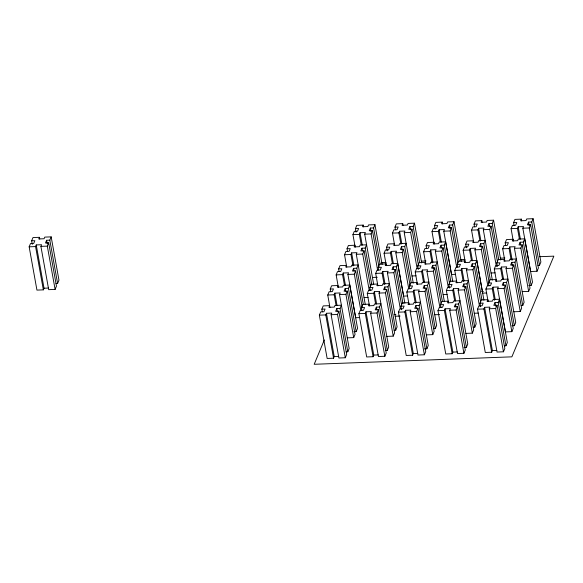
<?xml version="1.0" encoding="UTF-8"?>
<svg xmlns="http://www.w3.org/2000/svg" width="583" height="583" viewBox="0 0 583 583"><rect width="100%" height="100%" fill="white"/><g stroke="black" fill="none" stroke-linecap="round" stroke-linejoin="round"><path stroke-width="0.87" d="M31.642 240.823L33.005 237.558L39.418 237.317L38.74 238.95L44.082 238.746L44.76 237.113L51.173 236.873L49.81 240.138L46.604 240.262L45.474 242.98L48.68 242.863L56.464 286.151L55.108 289.416L48.695 289.664L40.905 246.369L41.582 244.736L36.241 244.94L44.031 288.228L43.353 289.86L36.94 290.101L29.15 246.813L30.513 243.548L33.719 243.424L34.849 240.706L31.642 240.823L32.284 244.357M43.353 289.86L35.563 246.573L36.241 244.94M55.108 289.416L47.318 246.128L48.68 242.863M55.997 283.491L57.6 283.433L58.963 280.168L51.173 236.873M321.845 309.165L323.208 305.9L329.621 305.66L328.943 307.292L334.285 307.095L334.963 305.463L341.376 305.215L340.013 308.48L336.806 308.604L335.677 311.322L338.876 311.205L346.666 354.493L345.311 357.758L338.898 358.006L331.108 314.711L331.785 313.078L326.444 313.282L334.234 356.57L333.556 358.202L327.143 358.443L319.353 315.155L320.716 311.89L323.922 311.767L325.052 309.048L321.845 309.165L322.326 311.818M329.942 307.43L327.748 295.02L329.111 291.755L332.317 291.631L333.447 288.913L330.24 289.03L330.721 291.682M330.24 289.03L331.603 285.765L338.016 285.524L337.338 287.157L342.68 286.953L343.358 285.32L349.771 285.08L357.561 328.375L356.198 331.64L353.794 331.727M338.337 287.288L336.143 274.877L337.506 271.612L340.712 271.496L341.842 268.77L338.636 268.894L339.117 271.547M338.636 268.894L339.998 265.629L346.411 265.389L345.734 267.021L351.075 266.817L351.753 265.185L358.166 264.944L356.803 268.209L363.318 304.435M346.732 267.152L344.538 254.742L345.901 251.477L349.108 251.36L350.237 248.635L347.031 248.759L347.512 251.411M347.031 248.759L348.394 245.494L354.807 245.254L355.127 247.017M355.156 246.973L352.934 234.606L354.296 231.342L357.496 231.218L358.632 228.5L355.426 228.623L356.06 232.158M355.426 228.623L356.789 225.359L363.202 225.111L363.515 226.882M333.556 358.202L325.766 314.915L326.444 313.282M336.063 305.375L334.161 294.779L334.839 293.14L340.18 292.943L339.503 294.575L349.166 348.51L347.803 351.775L346.2 351.833M344.458 285.24L342.556 274.637L343.234 273.004L348.576 272.808L347.898 274.44L355.688 317.728L359.696 317.575M353.014 265.986L350.951 254.501L351.629 252.869L356.971 252.665L356.293 254.297L365.315 304.705M354.807 245.254L354.121 246.886L359.471 246.682L360.148 245.049L366.561 244.809L365.198 248.074L371.874 285.182M361.249 244.969L359.347 234.366L360.024 232.734L365.366 232.53L364.688 234.162L373.71 284.562M363.202 225.111L362.517 226.743L367.866 226.547L368.543 224.914L374.956 224.674L382.105 264.427M349.771 285.08L348.408 288.345L345.202 288.468L344.072 291.187L347.271 291.07L355.062 334.358L353.706 337.623L347.293 337.863M356.803 268.209L353.597 268.333L352.467 271.051L355.666 270.927L362.189 307.154M365.198 248.074L361.992 248.19L360.855 250.916L364.062 250.792L370.424 286.136M374.956 224.674L373.594 227.938L370.387 228.055L369.25 230.781L372.457 230.657L378.979 266.883M324.33 339.962L314.186 364.288L511.874 356.84L553.85 256.156L539.341 256.702M345.311 357.758L337.521 314.47L338.876 311.205M353.706 337.623L345.916 294.335L347.271 291.07M360.826 310.418L354.311 274.199L355.666 270.927M369.221 290.283L362.706 254.057L364.062 250.792M377.616 270.148L371.101 233.921L372.457 230.657M361.387 307.678L362.75 304.413L369.156 304.173L368.478 305.805L373.82 305.601L374.505 303.969L380.91 303.728L379.555 306.993L376.348 307.117L375.212 309.835L378.418 309.711L386.208 353.006L384.846 356.271L378.433 356.512L370.642 313.224L371.327 311.592L365.986 311.788L373.769 355.083L373.091 356.716L366.678 356.956L358.888 313.661L360.25 310.396L363.457 310.28L364.594 307.554L361.387 307.678L361.861 310.331M369.476 305.937L367.283 293.526L368.645 290.261L371.852 290.145L372.989 287.419L369.782 287.543L370.256 290.188M369.782 287.543L371.145 284.278L377.551 284.03L376.873 285.663L382.215 285.466L382.9 283.834L389.306 283.593L387.95 286.858L395.733 330.146L394.13 330.211M377.871 285.801L375.678 273.391L377.041 270.126L380.247 270.002L381.384 267.284L378.178 267.4L378.651 270.053M378.178 267.4L379.54 264.135L385.946 263.895L386.267 265.666M386.303 265.622L384.073 253.255L385.436 249.99L388.642 249.867L389.779 247.148L386.573 247.265L387.207 250.799M386.573 247.265L387.928 244L394.341 243.76L393.663 245.392L399.005 245.188L399.683 243.556L406.096 243.315L404.733 246.58L411.255 282.806M394.662 245.53L392.468 233.12L393.831 229.848L397.038 229.731L398.174 227.013L394.968 227.13L395.442 229.782M394.968 227.13L396.323 223.865L402.736 223.624L403.057 225.388M373.091 356.716L365.301 313.421L365.986 311.788M375.605 303.889L373.696 293.285L374.373 291.653L379.722 291.449L379.037 293.081L388.701 347.016L387.338 350.281L385.735 350.347M384.161 284.635L382.091 273.15L382.769 271.518L388.118 271.314L387.433 272.946L397.096 326.881L395.733 330.146M385.946 263.895L385.268 265.527L390.61 265.331L391.288 263.698L397.701 263.45L404.857 303.211M392.395 263.611L390.486 253.015L391.164 251.382L396.513 251.178L395.828 252.811L403.618 296.098L407.626 295.953M400.951 244.357L398.881 232.872L399.559 231.24L404.908 231.043L404.223 232.675L413.252 283.076M402.736 223.624L402.059 225.257L407.4 225.053L408.078 223.42L414.491 223.18L421.647 262.94M387.95 286.858L384.744 286.974L383.607 289.7L386.813 289.576L394.604 332.871L393.241 336.136L386.828 336.376M397.701 263.45L396.338 266.723L393.139 266.839L392.002 269.565L395.208 269.441L401.563 304.778M404.733 246.58L401.534 246.704L400.397 249.422L403.604 249.305L410.119 285.524M414.491 223.18L413.128 226.444L409.929 226.568L408.792 229.287L411.999 229.17L418.514 265.389M384.846 356.271L377.055 312.976L378.418 309.711M393.241 336.136L385.45 292.841L386.813 289.576M400.361 308.932L393.846 272.706L395.208 269.441M408.756 288.789L402.241 252.57L403.604 249.305M417.151 268.654L410.636 232.435L411.999 229.17M400.922 306.184L402.285 302.92L408.698 302.679L408.013 304.311L413.362 304.115L414.039 302.482L420.452 302.234L419.09 305.499L415.883 305.623L414.746 308.341L417.953 308.225L425.743 351.513L424.38 354.777L417.975 355.025L410.184 311.73L410.862 310.098L405.52 310.302L413.311 353.589L412.626 355.222L406.22 355.462L398.429 312.175L399.792 308.91L402.991 308.786L404.128 306.068L400.922 306.184L401.556 309.719M408.698 302.679L409.011 304.45L406.825 292.039L408.187 288.774L411.387 288.651L412.524 285.932L409.317 286.049L409.798 288.702M409.317 286.049L410.68 282.784L417.093 282.544L416.408 284.176L421.757 283.972L422.435 282.34L428.848 282.099L427.485 285.364L435.275 328.659L433.672 328.717M417.406 284.307L415.22 271.897L416.575 268.632L419.782 268.515L420.919 265.79L417.712 265.914L418.346 269.448M417.712 265.914L419.075 262.649L425.488 262.408L424.803 264.041L430.152 263.837L430.83 262.204L437.243 261.964L435.88 265.229L442.395 301.455M425.801 264.172L423.615 251.761L424.971 248.496L428.177 248.38L429.314 245.654L426.107 245.778L426.588 248.424M426.107 245.778L427.47 242.513L433.883 242.273L434.197 244.037L432.01 231.626L433.366 228.361L436.572 228.237L437.709 225.519L434.503 225.643L435.137 229.177M434.503 225.643L435.865 222.371L442.278 222.13L442.592 223.901M412.626 355.222L404.842 311.934L405.52 310.302M415.3 303.284L413.238 291.799L413.915 290.159L419.257 289.962L418.579 291.595L428.243 345.53L426.88 348.794L424.475 348.882M423.535 282.259L421.626 271.656L422.311 270.024L427.652 269.827L426.975 271.459L436.638 325.394L435.275 328.659M432.09 263.006L430.021 251.521L430.706 249.888L436.048 249.684L435.37 251.317L444.392 301.717M433.883 242.273L433.198 243.905L438.54 243.701L439.225 242.069L445.638 241.828L452.787 281.582M440.325 241.989L438.416 231.385L439.101 229.753L444.443 229.549L443.765 231.181L451.548 274.476L455.556 274.323M442.278 222.13L441.593 223.763L446.935 223.566L447.62 221.934L454.033 221.693L461.182 261.446M427.485 285.364L424.278 285.488L423.141 288.206L426.348 288.089L434.138 331.377L432.775 334.642L426.37 334.882M435.88 265.229L432.673 265.352L431.537 268.071L434.743 267.947L441.105 303.291M445.638 241.828L444.275 245.093L441.069 245.21L439.932 247.935L443.138 247.811L449.661 284.038M454.033 221.693L452.67 224.958L449.464 225.074L448.327 227.8L451.534 227.676L457.895 263.013M424.38 354.777L416.597 311.49L417.953 308.225M432.775 334.642L424.985 291.354L426.348 288.089M439.903 307.438L433.38 271.219L434.743 267.947M448.298 287.302L441.776 251.076L443.138 247.811M456.693 267.167L450.171 230.941L451.534 227.676M440.464 304.698L441.819 301.433L448.232 301.192L447.555 302.825L452.896 302.621L453.574 300.988L459.987 300.748L458.624 304.013L455.425 304.137L454.288 306.855L457.495 306.731L465.285 350.026L463.922 353.291L457.509 353.531L449.719 310.243L450.404 308.611L445.055 308.808L452.845 352.103L452.168 353.735L445.755 353.976L437.964 310.681L439.327 307.416L442.533 307.299L443.67 304.574L440.464 304.698L440.937 307.35M448.553 302.956L446.359 290.545L447.722 287.281L450.929 287.164L452.065 284.438L448.859 284.562L449.493 288.097M448.859 284.562L450.214 281.298L456.627 281.05L455.95 282.682L461.291 282.485L461.969 280.853L468.382 280.612L467.019 283.877L474.81 327.165L473.207 327.231M456.948 282.821L454.755 270.41L456.117 267.145L459.324 267.021L460.453 264.303L457.254 264.42L457.728 267.072M457.254 264.42L458.61 261.155L465.023 260.914L464.345 262.547L469.687 262.35L470.364 260.718L476.777 260.47L483.934 300.23M465.343 262.685L463.15 250.275L464.513 247.01L467.719 246.886L468.849 244.168L465.649 244.284L466.283 247.819M465.649 244.284L467.005 241.019L473.418 240.779L472.74 242.411L478.082 242.207L478.76 240.575L485.173 240.334L483.81 243.599L490.332 279.825M473.739 242.55L471.545 230.139L472.908 226.867L476.114 226.751L477.244 224.025L474.037 224.149L474.518 226.802M474.037 224.149L475.4 220.884L481.813 220.644L482.134 222.407M452.168 353.735L444.377 310.44L445.055 308.808M454.682 300.908L452.772 290.305L453.45 288.672L458.792 288.468L458.114 290.101L467.777 344.036L466.415 347.3L464.01 347.395M463.23 281.655L461.168 270.169L461.845 268.537L467.187 268.333L466.509 269.965L476.173 323.9L474.81 327.165M471.472 260.63L469.563 250.034L470.241 248.402L475.582 248.198L474.905 249.83L482.695 293.118L486.703 292.972M480.02 241.377L477.958 229.891L478.636 228.259L483.977 228.062L483.3 229.695L492.329 280.095M481.813 220.644L481.135 222.276L486.477 222.072L487.155 220.44L493.568 220.199L500.724 259.96M467.019 283.877L463.813 283.994L462.683 286.719L465.89 286.596L473.68 329.891L472.317 333.155L465.904 333.396M476.777 260.47L475.415 263.742L472.208 263.859L471.079 266.584L474.285 266.46L480.64 301.797M483.81 243.599L480.603 243.723L479.474 246.441L482.68 246.325L489.195 282.544M493.568 220.199L492.205 223.464L488.999 223.588L487.869 226.306L491.075 226.189L497.59 262.408M463.922 353.291L456.132 309.996L457.495 306.731M472.317 333.155L464.527 289.86L465.89 286.596M479.437 305.951L472.922 269.725L474.285 266.46M487.833 285.808L481.318 249.59L482.68 246.325M496.388 266.555L489.713 229.454L491.075 226.189M479.998 303.204L481.361 299.939L487.774 299.698L487.089 301.331L492.431 301.134L493.116 299.494L499.529 299.254L498.166 302.519L494.96 302.643L493.823 305.361L497.029 305.244L504.82 348.532L503.457 351.797L497.044 352.045L489.261 308.75L489.939 307.117L484.597 307.321L492.387 350.609L491.702 352.241L485.289 352.482L477.506 309.194L478.862 305.929L482.068 305.805L483.205 303.087L479.998 303.204L480.632 306.738M487.774 299.698L488.088 301.469L485.901 289.059L487.257 285.794L490.463 285.67L491.6 282.952L488.394 283.068L488.867 285.721M488.394 283.068L489.756 279.804L496.169 279.563L495.484 281.195L500.826 280.991L501.511 279.359L507.924 279.119L506.561 282.383L514.352 325.678L511.947 325.766M496.483 281.327L494.297 268.916L495.652 265.651L498.859 265.535L499.995 262.809L496.789 262.933L497.423 266.467M496.789 262.933L498.152 259.668L504.565 259.428L503.88 261.06L509.221 260.856L509.906 259.224L516.319 258.983L514.957 262.248L522.747 305.543L521.144 305.601M504.878 261.191L502.684 248.781L504.047 245.516L507.254 245.399L508.391 242.674L505.184 242.798L505.658 245.443M505.184 242.798L506.547 239.533L512.96 239.292L513.273 241.056L511.08 228.645L512.442 225.381L515.649 225.257L516.786 222.538L513.579 222.662L514.053 225.308M513.579 222.662L514.942 219.39L521.355 219.15L521.668 220.921M491.702 352.241L483.912 308.954L484.597 307.321M494.377 300.303L492.307 288.818L492.992 287.179L498.334 286.982L497.656 288.614L505.439 331.902L511.852 331.661L513.215 328.397L505.425 285.109L502.218 285.225L503.355 282.507L506.561 282.383M502.612 279.279L500.702 268.676L501.387 267.043L506.729 266.846L506.044 268.479L515.707 322.414L514.352 325.678M511.167 260.025L509.097 248.54L509.782 246.908L515.124 246.704L514.439 248.336L524.102 302.271L522.747 305.543M512.96 239.292L512.275 240.925L517.617 240.721L518.302 239.088L524.715 238.848L532.498 282.136L531.142 285.4L528.737 285.495M519.402 239.008L517.493 228.405L518.178 226.772L523.519 226.568L522.834 228.201L530.625 271.496L537.038 271.255L538.4 267.991L530.61 224.695L527.404 224.819L528.541 222.094L531.747 221.977L533.102 218.712L526.697 218.953L526.012 220.585L520.67 220.782L521.355 219.15M514.957 262.248L511.75 262.372L510.613 265.09L513.82 264.966L521.61 308.261L520.247 311.526L513.834 311.767M524.715 238.848L523.352 242.113L520.145 242.229L519.008 244.955L522.215 244.831L530.005 288.126L528.643 291.391L522.23 291.631M503.457 351.797L495.667 308.509L497.029 305.244M511.852 331.661L504.062 288.374L505.425 285.109M520.247 311.526L512.457 268.238L513.82 264.966M528.643 291.391L520.852 248.096L522.215 244.831M537.038 271.255L529.247 227.96L530.61 224.695M504.353 345.872L505.957 345.814L507.312 342.549L499.529 299.254M537.934 265.323L539.537 265.265L540.893 262L533.102 218.712M29.15 246.813L35.563 246.573M40.905 246.369L47.318 246.128M352.934 234.606L359.347 234.366M364.688 234.162L371.101 233.921M392.468 233.12L398.881 232.872M404.223 232.675L410.636 232.435M432.01 231.626L438.416 231.385M443.765 231.181L450.171 230.941M471.545 230.139L477.958 229.891M483.3 229.695L489.713 229.454M511.08 228.645L517.493 228.405M522.834 228.201L529.247 227.96M344.538 254.742L350.951 254.501M356.293 254.297L362.706 254.057M384.073 253.255L390.486 253.015M395.828 252.811L402.241 252.57M423.615 251.761L430.021 251.521M435.37 251.317L441.776 251.076M463.15 250.275L469.563 250.034M474.905 249.83L481.318 249.59M502.684 248.781L509.097 248.54M514.439 248.336L520.852 248.096M381.552 262.649L386.084 262.481M421.451 261.148L425.991 260.973M460.446 259.675L464.979 259.508M500.345 258.174L504.878 257.999M336.143 274.877L342.556 274.637M347.898 274.44L354.311 274.199M375.678 273.391L382.091 273.15M387.433 272.946L393.846 272.706M415.22 271.897L421.626 271.656M426.975 271.459L433.38 271.219M454.755 270.41L461.168 270.169M466.509 269.965L472.922 269.725M494.297 268.916L500.702 268.676M506.044 268.479L512.457 268.238M44.031 288.228L48.484 288.06M372.479 277.457L377.281 277.275M412.013 275.963L416.022 275.817M491.09 272.982L495.098 272.837M327.748 295.02L334.161 294.779M339.503 294.575L345.916 294.335M367.283 293.526L373.696 293.285M379.037 293.081L385.45 292.841M406.825 292.039L413.238 291.799M418.579 291.595L424.985 291.354M446.359 290.545L452.772 290.305M458.114 290.101L464.527 289.86M485.901 289.059L492.307 288.818M497.656 288.614L504.062 288.374M481.594 291.558L483.373 291.485M364.084 297.592L368.092 297.439M443.153 294.612L447.161 294.459M319.353 315.155L325.766 314.915M331.108 314.711L337.521 314.47M358.888 313.661L365.301 313.421M370.642 313.224L377.055 312.976M398.429 312.175L404.842 311.934M410.184 311.73L416.597 311.49M437.964 310.681L444.377 310.44M449.719 310.243L456.132 309.996M477.506 309.194L483.912 308.954M489.261 308.75L495.667 308.509M394.123 314.674L395.901 314.609M395.223 316.241L400.033 316.059M434.758 314.747L439.567 314.565M474.3 313.26L478.308 313.107M334.234 356.57L338.687 356.402M373.769 355.083L378.221 354.916M413.311 353.589L417.763 353.422M452.845 352.103L457.298 351.935M492.387 350.609L496.84 350.441M531.747 221.977L539.537 265.265M528.541 222.094L529.175 225.628M523.352 242.113L531.142 285.4M518.178 226.772L520.4 239.139M520.145 242.229L520.619 244.882M509.782 246.908L512.165 260.164M511.75 262.372L512.384 265.906M501.387 267.043L503.61 279.417M503.355 282.507L503.829 285.16M492.205 223.464L498.727 259.69M488.999 223.588L489.48 226.233M498.166 302.519L505.957 345.814M492.992 287.179L495.215 299.553M494.96 302.643L495.594 306.177M478.636 228.259L480.866 240.633M480.603 243.723L481.245 247.258M475.415 263.742L481.937 299.961M470.241 248.402L472.47 260.769M472.208 263.859L472.689 266.511M461.845 268.537L464.075 280.904M463.813 283.994L464.454 287.528M452.67 224.958L459.185 261.177M449.464 225.074L450.098 228.609M458.624 304.013L466.415 347.3M453.45 288.672L455.68 301.039M455.425 304.137L455.899 306.782M444.275 245.093L450.79 281.312M439.101 229.753L441.324 242.12M441.069 245.21L441.542 247.862M430.706 249.888L432.929 262.255M432.673 265.352L433.307 268.887M422.311 270.024L424.533 282.398M424.278 285.488L424.752 288.14M413.128 226.444L419.651 262.671M409.929 226.568L410.403 229.214M419.09 305.499L426.88 348.794M413.915 290.159L416.138 302.533M415.883 305.623L416.364 308.276M399.559 231.24L401.789 243.614M401.534 246.704L402.168 250.238M396.338 266.723L403.021 303.823M391.164 251.382L393.394 263.749M393.139 266.839L393.612 269.492M382.769 271.518L384.999 283.885M384.744 286.974L385.217 289.627M373.594 227.938L380.109 264.157M370.387 228.055L371.021 231.589M379.555 306.993L387.338 350.281M374.373 291.653L376.603 304.02M376.348 307.117L376.822 309.762M360.024 232.734L362.247 245.1M361.992 248.19L362.473 250.843M351.629 252.869L353.852 265.236M353.597 268.333L354.078 270.978M348.408 288.345L356.198 331.64M343.234 273.004L345.457 285.379M345.202 288.468L345.683 291.121M340.013 308.48L347.803 351.775M334.839 293.14L337.061 305.514M336.806 308.604L337.287 311.256M49.81 240.138L57.6 283.433M46.604 240.262L47.245 243.796M39.418 237.317L39.739 239.088"/></g></svg>
